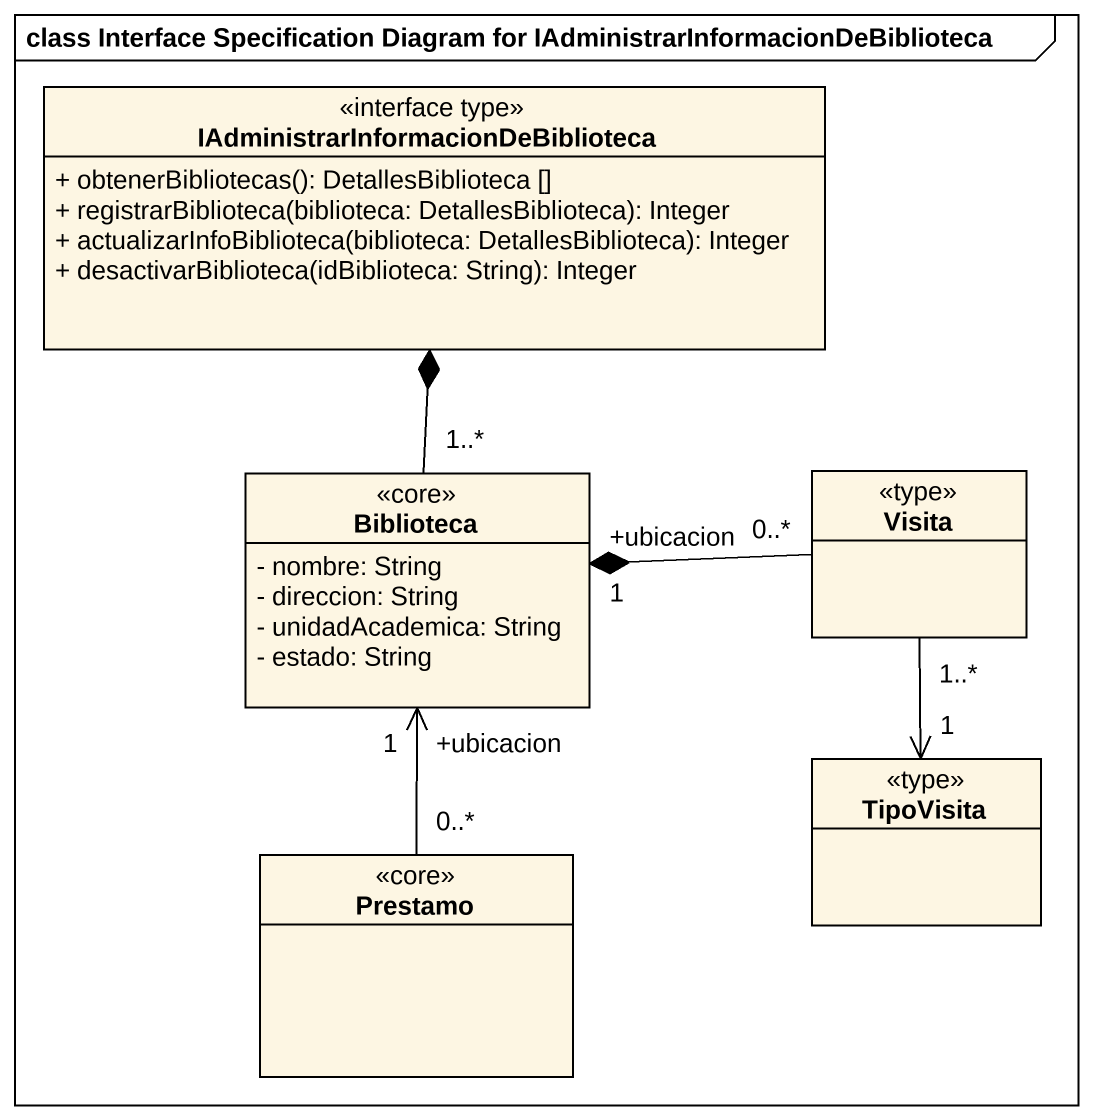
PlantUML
@startuml
mainframe class Interface Specification Diagram for IAdministrarInformacionDeBiblioteca
hide circle
hide empty members
skinparam classAttributeIconSize 0
class "IAdministrarInformacionDeBiblioteca" as IAdministrarInformacionDeBib <<interface type>> {
  + obtenerBibliotecas(): DetallesBiblioteca []
  + registrarBiblioteca(biblioteca: DetallesBiblioteca): Integer
  + actualizarInfoBiblioteca(biblioteca: DetallesBiblioteca): Integer
  + desactivarBiblioteca(idBiblioteca: String): Integer
}
class Biblioteca <<core>> {
  - nombre: String
  - direccion: String
  - unidadAcademica: String
  - estado: String
}
class Visita <<type>>
class TipoVisita <<type>>
class Prestamo <<core>>
Biblioteca "1..*" -up-* IAdministrarInformacionDeBib
Visita "0..*" -left-* "+ubicacion\n1" Biblioteca
TipoVisita "1" <-up- "1..*" Visita
Prestamo "0..*" -up-> "+ubicacion\n1" Biblioteca
@enduml
